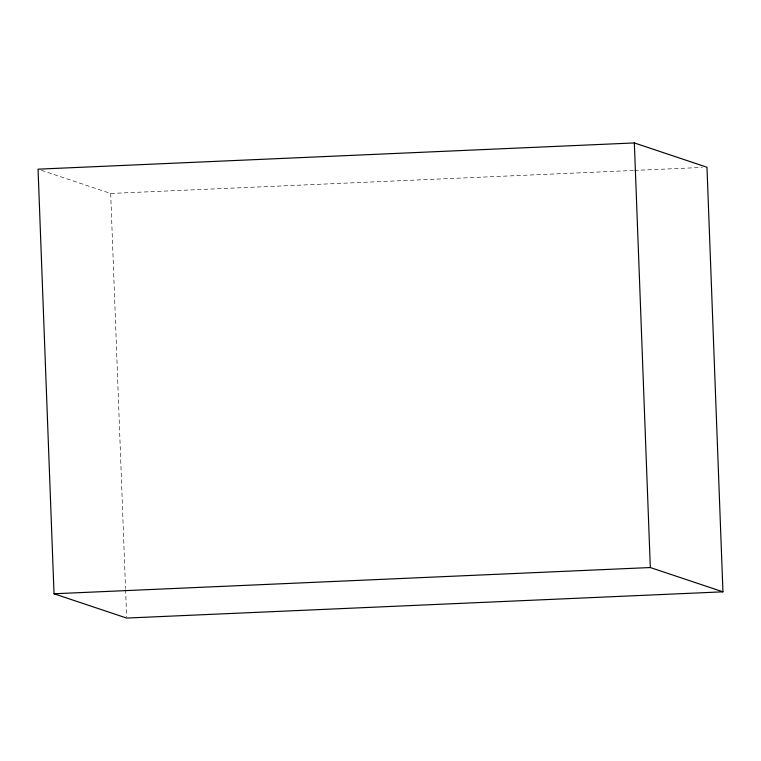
<?xml version="1.0" encoding="UTF-8"?>
<svg xmlns="http://www.w3.org/2000/svg" width="761" height="761" viewBox="0 0 761 761"><rect width="100%" height="100%" fill="white"/><g stroke="black" fill="none" stroke-linecap="round" stroke-linejoin="round"><path stroke-width="0.57" stroke-dasharray="3.81 2.85" d="M41.398 170.293L110.678 193.465L633.323 170.474M634.512 170.416L702.222 167.439M110.678 193.465L125.536 588.405M125.584 589.594L126.611 616.876"/><path stroke-width="1.14" d="M634.351 142.935L38.05 169.17L54.031 593.77L126.649 618.065L722.95 591.83L706.969 167.23L634.351 142.935L650.322 567.535L722.95 591.83M54.031 593.77L650.322 567.535"/></g></svg>
